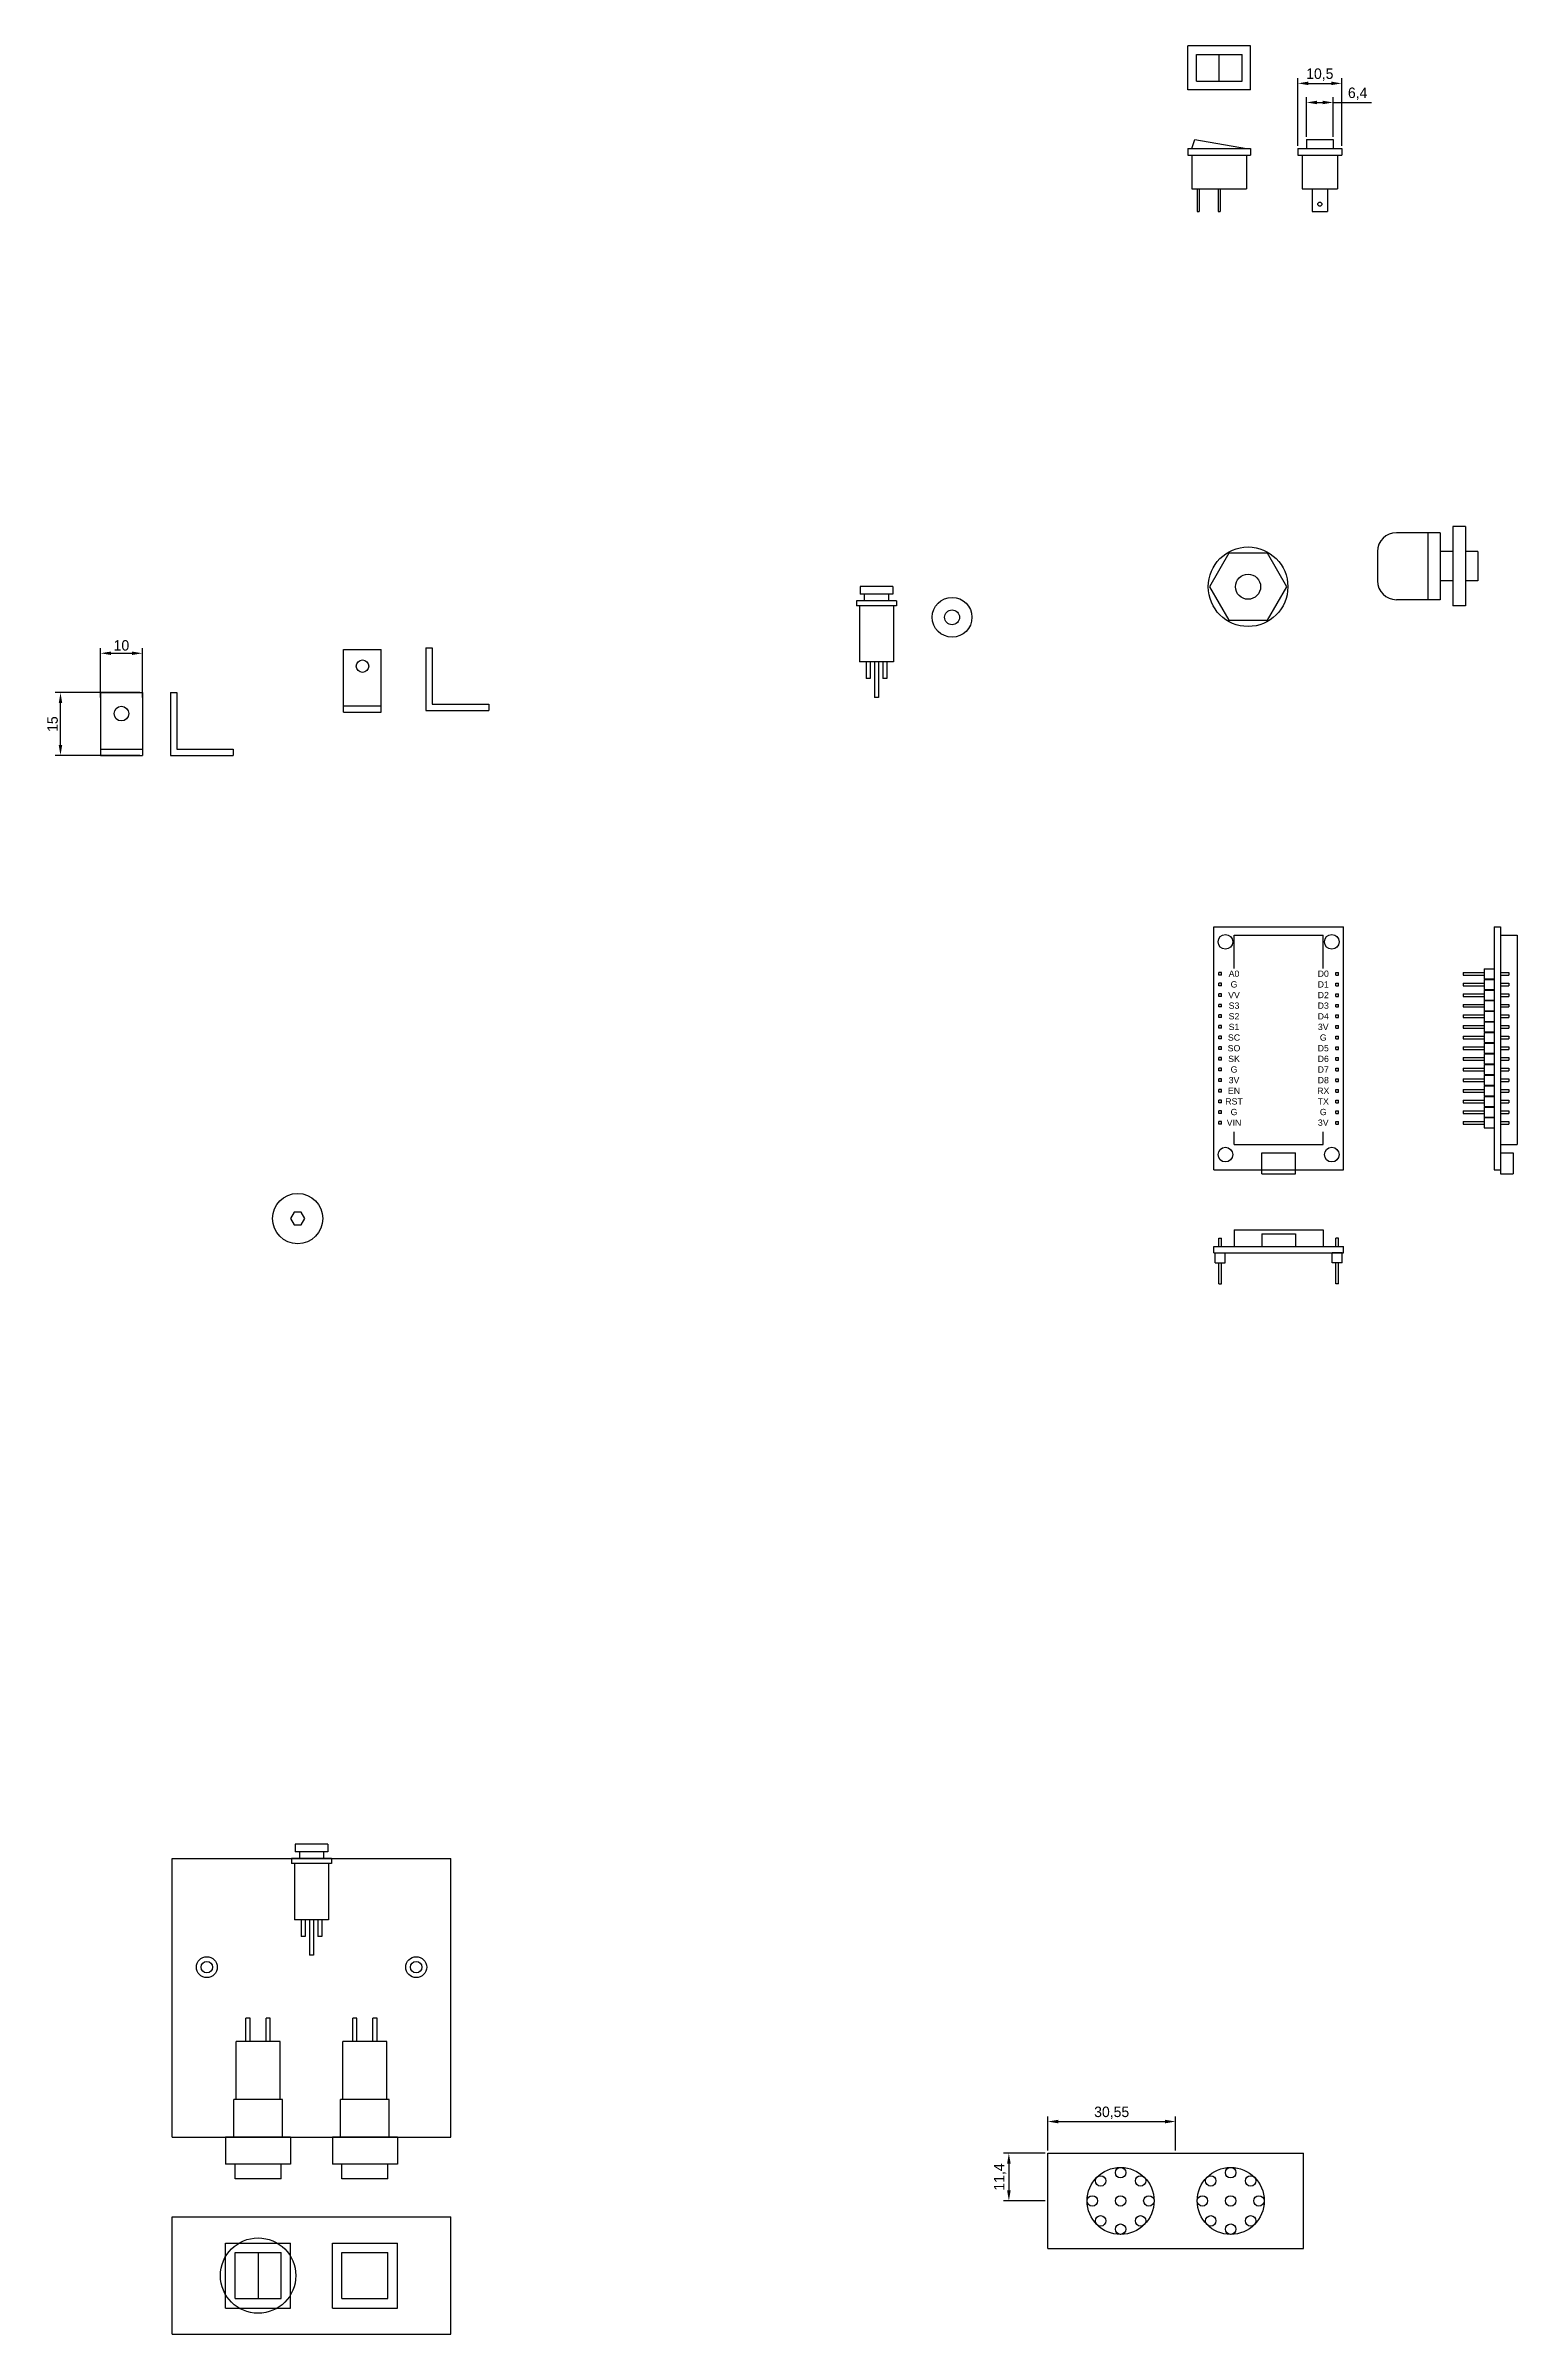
# Model space of a CAD drawing. Header units: millimetres. Extents: x 568 to 6362, y 128 to 4828.
# Drawn here: x 5628 to 5980, y 1945 to 2492 of the extents above; entities that cross this region are included whole.
import ezdxf

# ---------------------------------------------------------------- set-up
doc = ezdxf.new("R2010")
doc.units = ezdxf.units.MM
doc.dimstyles.new('ISO-25', dxfattribs={"dimtxt": 2.5, "dimasz": 2.5, "dimexe": 1.25, "dimexo": 0.625, "dimtad": 1, "dimtxsty": 'Standard', "dimcen": 2.5, "dimadec": 0, "dimazin": 0, "dimtfac": 1, "dimtmove": 0, "dimatfit": 3, "dimfxl": 1, "dimarcsym": 0})

# ---------------------------------------------------------------- blocks, each defined once
blk = doc.blocks.new('Z$W@#28253')
at = {"color": 221}
for p, q in [((0, 23.1), (0, 21.9)), ((9.5, 23.1), (0, 23.1)), ((9.5, 21.9), (0, 21.9)), ((0.7, 21.9), (0.7, 8.5)), ((8.65, 26.5), (0.85, 26.5)), ((0.85, 26.5), (0.85, 24.7)), ((8.65, 24.7), (0.85, 24.7)), ((1.85, 24.7), (1.85, 23.1)), ((7.65, 24.7), (7.65, 23.1)), ((8.65, 26.5), (8.65, 24.7)), ((8.8, 21.9), (8.8, 8.5)), ((9.5, 23.1), (9.5, 21.9)), ((8.8, 8.5), (0.7, 8.5)), ((2.25, 8.5), (2.25, 4.5)), ((3.25, 8.5), (3.25, 4.5)), ((4.25, 8.5), (4.25, 0)), ((5.25, 8.5), (5.25, 0)), ((6.25, 8.5), (6.25, 4.5)), ((7.25, 8.5), (7.25, 4.5)), ((3.25, 4.5), (2.25, 4.5)), ((5.25, 0), (4.25, 0)), ((7.25, 4.5), (6.25, 4.5))]:
    blk.add_line(p, q, dxfattribs=at)
blk = doc.blocks.new('Z$W@#6868')
at = {"color": 161}
for p, q in [((2.25, 38.4), (13.25, 38.4)), ((2.25, 38.4), (2.25, 34.9)), ((13.25, 38.4), (13.25, 34.9)), ((0, 34.9), (15.5, 34.9)), ((0, 28.4), (0, 34.9)), ((15.5, 28.4), (15.5, 34.9)), ((0, 28.4), (15.5, 28.4)), ((1.925, 28.4), (1.925, 19.4)), ((13.575, 28.4), (13.575, 19.4)), ((1.925, 19.4), (13.575, 19.4)), ((2.5, 19.4), (2.5, 5.6)), ((13, 19.4), (13, 5.6)), ((2.5, 5.6), (13, 5.6)), ((4.85, 5.6), (4.85, 0)), ((5.85, 5.6), (5.85, 0)), ((9.65, 5.6), (9.65, 0)), ((10.65, 5.6), (10.65, 0)), ((4.85, 0), (5.85, 0)), ((9.65, 0), (10.65, 0))]:
    blk.add_line(p, q, dxfattribs=at)
blk = doc.blocks.new('Z$W@#27644')
at = {"color": 161}
for p, q in [((0, 0), (0, 15.5)), ((0, 15.5), (15.5, 15.5)), ((2.25, 2.25), (2.25, 13.25)), ((2.25, 13.25), (13.25, 13.25)), ((13.25, 2.25), (13.25, 13.25)), ((15.5, 0), (15.5, 15.5)), ((0, 0), (15.5, 0)), ((2.25, 2.25), (13.25, 2.25))]:
    blk.add_line(p, q, dxfattribs=at)
blk = doc.blocks.new('*D183')
at = {"color": 0, "lineweight": -2}
for p, q in [((5650.91, 2337.11), (5630.74, 2337.11)), ((5631.99, 2324.61), (5631.99, 2334.61)), ((5650.91, 2322.11), (5630.74, 2322.11))]:
    blk.add_line(p, q, dxfattribs=at)
at = {"color": 0}
for points in [[(5632.4, 2334.61), (5631.57, 2334.61), (5631.99, 2337.11)], [(5631.57, 2324.61), (5632.4, 2324.61), (5631.99, 2322.11)]]:
    blk.add_solid(points, dxfattribs=at)
at = {"layer": 'Defpoints', "color": 0}
for p in [(5631.99, 2337.11), (5651.54, 2337.11), (5651.54, 2322.11)]:
    blk.add_point(p, dxfattribs=at)
at = {"color": 0, "insert": (5630.11, 2329.61), "char_height": 2.5, "attachment_point": 5, "rotation": 90}
blk.add_mtext('15', dxfattribs=at)
blk = doc.blocks.new('*D184')
at = {"color": 0, "lineweight": -2}
for p, q in [((5641.54, 2335.93), (5641.54, 2347.77)), ((5644.04, 2346.52), (5649.04, 2346.52)), ((5651.54, 2335.93), (5651.54, 2347.77))]:
    blk.add_line(p, q, dxfattribs=at)
at = {"color": 0}
for points in [[(5644.04, 2346.93), (5644.04, 2346.1), (5641.54, 2346.52)], [(5649.04, 2346.1), (5649.04, 2346.93), (5651.54, 2346.52)]]:
    blk.add_solid(points, dxfattribs=at)
at = {"layer": 'Defpoints', "color": 0}
for p in [(5651.54, 2346.52), (5641.54, 2335.3), (5651.54, 2335.3)]:
    blk.add_point(p, dxfattribs=at)
at = {"color": 0, "insert": (5646.54, 2348.39), "char_height": 2.5, "attachment_point": 5}
blk.add_mtext('10', dxfattribs=at)
blk = doc.blocks.new('*D201')
at = {"color": 0, "lineweight": -2}
for p, q in [((5927.46, 2467.71), (5927.46, 2483.84)), ((5929.96, 2482.59), (5935.46, 2482.59)), ((5937.96, 2467.71), (5937.96, 2483.84))]:
    blk.add_line(p, q, dxfattribs=at)
at = {"color": 0}
for points in [[(5929.96, 2483.01), (5929.96, 2482.18), (5927.46, 2482.59)], [(5935.46, 2482.18), (5935.46, 2483.01), (5937.96, 2482.59)]]:
    blk.add_solid(points, dxfattribs=at)
at = {"layer": 'Defpoints', "color": 0}
for p in [(5937.96, 2482.59), (5927.46, 2467.08), (5937.96, 2467.08)]:
    blk.add_point(p, dxfattribs=at)
at = {"color": 0, "insert": (5932.71, 2484.68), "char_height": 2.5, "attachment_point": 5}
blk.add_mtext('10,5', dxfattribs=at)
blk = doc.blocks.new('*D202')
at = {"color": 0, "lineweight": -2}
for p, q in [((5929.51, 2469.84), (5929.51, 2479.28)), ((5932.01, 2478.03), (5933.41, 2478.03)), ((5935.91, 2469.84), (5935.91, 2479.28)), ((5935.91, 2478.03), (5945.08, 2478.03))]:
    blk.add_line(p, q, dxfattribs=at)
at = {"color": 0}
for points in [[(5932.01, 2478.45), (5932.01, 2477.62), (5929.51, 2478.03)], [(5933.41, 2477.62), (5933.41, 2478.45), (5935.91, 2478.03)]]:
    blk.add_solid(points, dxfattribs=at)
at = {"layer": 'Defpoints', "color": 0}
for p in [(5935.91, 2478.03), (5929.51, 2469.22), (5935.91, 2469.22)]:
    blk.add_point(p, dxfattribs=at)
at = {"color": 0, "insert": (5941.75, 2480.12), "char_height": 2.5, "attachment_point": 5}
blk.add_mtext('6,4', dxfattribs=at)
blk = doc.blocks.new('*D255')
at = {"color": 0, "lineweight": -2}
for p, q in [((5867.73, 1989), (5867.73, 1997.17)), ((5870.23, 1995.92), (5895.78, 1995.92)), ((5898.28, 1989), (5898.28, 1997.17))]:
    blk.add_line(p, q, dxfattribs=at)
at = {"color": 0}
for points in [[(5870.23, 1996.34), (5870.23, 1995.51), (5867.73, 1995.92)], [(5895.78, 1995.51), (5895.78, 1996.34), (5898.28, 1995.92)]]:
    blk.add_solid(points, dxfattribs=at)
at = {"layer": 'Defpoints', "color": 0}
for p in [(5898.28, 1995.92), (5867.73, 1988.38), (5898.28, 1988.38)]:
    blk.add_point(p, dxfattribs=at)
at = {"color": 0, "insert": (5883.01, 1998.01), "char_height": 2.5, "attachment_point": 5}
blk.add_mtext('30,55', dxfattribs=at)
blk = doc.blocks.new('*D256')
at = {"color": 0, "lineweight": -2}
for p, q in [((5867.11, 1988.38), (5857.21, 1988.38)), ((5858.46, 1985.88), (5858.46, 1979.48)), ((5867.11, 1976.98), (5857.21, 1976.98))]:
    blk.add_line(p, q, dxfattribs=at)
at = {"color": 0}
for points in [[(5858.88, 1985.88), (5858.04, 1985.88), (5858.46, 1988.38)], [(5858.04, 1979.48), (5858.88, 1979.48), (5858.46, 1976.98)]]:
    blk.add_solid(points, dxfattribs=at)
at = {"layer": 'Defpoints', "color": 0}
for p in [(5867.73, 1988.38), (5858.46, 1976.98), (5867.73, 1976.98)]:
    blk.add_point(p, dxfattribs=at)
at = {"color": 0, "insert": (5856.38, 1982.68), "char_height": 2.5, "attachment_point": 5, "rotation": 90}
blk.add_mtext('11,4', dxfattribs=at)

msp = doc.modelspace()

# ---------------------------------------------------------------- linework, layer by layer
at = {"color": 52}
for p, q in [((5901.186, 2481.074), (5901.186, 2491.574)), ((5916.186, 2491.574), (5901.186, 2491.574)), ((5903.236, 2489.524), (5914.136, 2489.524)), ((5903.236, 2483.124), (5903.236, 2489.524)), ((5908.686, 2483.124), (5908.686, 2489.524)), ((5914.136, 2483.124), (5914.136, 2489.524)), ((5916.186, 2481.074), (5916.186, 2491.574)), ((5916.186, 2481.074), (5901.186, 2481.074)), ((5903.236, 2483.124), (5914.136, 2483.124)), ((5901.186, 2467.08), (5916.186, 2467.08)), ((5901.186, 2467.08), (5901.186, 2465.48)), ((5901.186, 2465.48), (5916.186, 2465.48)), ((5902.186, 2467.08), (5902.835, 2469.215)), ((5902.186, 2465.48), (5902.186, 2457.38)), ((5902.835, 2469.215), (5915.186, 2467.08)), ((5915.186, 2465.48), (5915.186, 2457.38)), ((5916.186, 2467.08), (5916.186, 2465.48)), ((5927.463, 2467.08), (5937.963, 2467.08)), ((5927.463, 2467.08), (5927.463, 2465.48)), ((5927.463, 2465.48), (5937.963, 2465.48)), ((5928.463, 2465.48), (5928.463, 2457.38)), ((5929.513, 2469.215), (5935.913, 2469.215)), ((5929.513, 2469.215), (5929.513, 2467.08)), ((5935.913, 2469.215), (5935.913, 2467.08)), ((5936.963, 2465.48), (5936.963, 2457.38)), ((5937.963, 2467.08), (5937.963, 2465.48)), ((5902.186, 2457.38), (5915.186, 2457.38)), ((5903.436, 2457.38), (5903.436, 2451.98)), ((5903.936, 2457.38), (5903.936, 2451.98)), ((5908.436, 2457.38), (5908.436, 2451.98)), ((5908.936, 2457.38), (5908.936, 2451.98)), ((5928.463, 2457.38), (5936.963, 2457.38)), ((5930.913, 2457.38), (5930.913, 2451.98)), ((5934.513, 2457.38), (5934.513, 2451.98)), ((5903.436, 2451.98), (5903.936, 2451.98)), ((5908.436, 2451.98), (5908.936, 2451.98)), ((5930.913, 2451.98), (5934.513, 2451.98))]:
    msp.add_line(p, q, dxfattribs=at)
at = {"color": 221}
for p, q in [((5961.484, 2375.312), (5950.984, 2375.312)), ((5958.484, 2375.312), (5958.484, 2359.312)), ((5961.484, 2375.312), (5961.484, 2359.312)), ((5967.484, 2376.812), (5964.484, 2376.812)), ((5964.484, 2376.812), (5964.484, 2357.812)), ((5967.484, 2376.812), (5967.484, 2357.812)), ((5946.484, 2370.812), (5946.484, 2363.812)), ((5964.484, 2370.812), (5961.484, 2370.812)), ((5970.484, 2370.812), (5967.484, 2370.812)), ((5970.484, 2370.812), (5970.484, 2363.812)), ((5830.742, 2362.458), (5822.942, 2362.458)), ((5822.942, 2362.458), (5822.942, 2360.658)), ((5830.742, 2360.658), (5822.942, 2360.658)), ((5823.942, 2360.658), (5823.942, 2359.058)), ((5829.742, 2360.658), (5829.742, 2359.058)), ((5830.742, 2362.458), (5830.742, 2360.658)), ((5964.484, 2363.812), (5961.484, 2363.812)), ((5970.484, 2363.812), (5967.484, 2363.812)), ((5822.092, 2359.058), (5822.092, 2357.858)), ((5831.592, 2359.058), (5822.092, 2359.058)), ((5831.592, 2357.858), (5822.092, 2357.858)), ((5822.792, 2357.858), (5822.792, 2344.458)), ((5830.892, 2357.858), (5830.892, 2344.458)), ((5831.592, 2359.058), (5831.592, 2357.858)), ((5961.484, 2359.312), (5950.984, 2359.312)), ((5967.484, 2357.812), (5964.484, 2357.812)), ((5699.602, 2332.445), (5699.602, 2347.445)), ((5699.602, 2347.445), (5708.602, 2347.445)), ((5708.602, 2332.445), (5708.602, 2347.445)), ((5719.258, 2347.846), (5720.758, 2347.846)), ((5719.258, 2347.846), (5719.258, 2332.846)), ((5720.758, 2347.846), (5720.758, 2334.346)), ((5830.892, 2344.458), (5822.792, 2344.458)), ((5824.342, 2344.458), (5824.342, 2340.458)), ((5825.342, 2344.458), (5825.342, 2340.458)), ((5826.342, 2344.458), (5826.342, 2335.958)), ((5827.342, 2344.458), (5827.342, 2335.958)), ((5828.342, 2344.458), (5828.342, 2340.458)), ((5829.342, 2344.458), (5829.342, 2340.458)), ((5825.342, 2340.458), (5824.342, 2340.458)), ((5829.342, 2340.458), (5828.342, 2340.458)), ((5699.602, 2333.945), (5708.602, 2333.945)), ((5720.758, 2334.346), (5734.258, 2334.346)), ((5734.258, 2334.346), (5734.258, 2332.846)), ((5827.342, 2335.958), (5826.342, 2335.958)), ((5699.602, 2332.445), (5708.602, 2332.445)), ((5719.258, 2332.846), (5734.258, 2332.846))]:
    msp.add_line(p, q, dxfattribs=at)
at = {"color": 1}
for p, q in [((5641.537, 2337.112), (5641.537, 2322.112)), ((5641.537, 2337.112), (5651.537, 2337.112)), ((5651.537, 2337.112), (5651.537, 2322.112)), ((5658.231, 2337.112), (5659.731, 2337.112)), ((5658.231, 2337.112), (5658.231, 2322.112)), ((5659.731, 2337.112), (5659.731, 2323.612)), ((5641.537, 2323.612), (5651.537, 2323.612)), ((5659.731, 2323.612), (5673.231, 2323.612)), ((5673.231, 2323.612), (5673.231, 2322.112)), ((5641.537, 2322.112), (5651.537, 2322.112)), ((5658.231, 2322.112), (5673.231, 2322.112))]:
    msp.add_line(p, q, dxfattribs=at)
at = {"color": 30}
for p, q in [((5907.376, 2223.211), (5907.376, 2281.211)), ((5907.376, 2281.211), (5938.376, 2281.211)), ((5912.221, 2279.211), (5933.531, 2279.211)), ((5912.221, 2271.211), (5912.221, 2279.211)), ((5933.531, 2271.211), (5933.531, 2279.211)), ((5938.376, 2223.211), (5938.376, 2281.211)), ((5974.354, 2281.211), (5975.854, 2281.211)), ((5974.354, 2281.211), (5974.354, 2223.211)), ((5975.854, 2281.211), (5975.854, 2223.211)), ((5975.854, 2279.211), (5979.854, 2279.211)), ((5979.854, 2279.211), (5979.854, 2229.211)), ((5909.221, 2270.306), (5908.591, 2270.306)), ((5908.591, 2269.676), (5908.591, 2270.306)), ((5909.221, 2269.676), (5908.591, 2269.676)), ((5909.221, 2267.766), (5908.591, 2267.766)), ((5908.591, 2267.136), (5908.591, 2267.766)), ((5909.221, 2269.676), (5909.221, 2270.306)), ((5909.221, 2267.136), (5909.221, 2267.766)), ((5936.531, 2269.676), (5936.531, 2270.306)), ((5936.531, 2270.306), (5937.161, 2270.306)), ((5936.531, 2269.676), (5937.161, 2269.676)), ((5936.531, 2267.136), (5936.531, 2267.766)), ((5936.531, 2267.766), (5937.161, 2267.766)), ((5937.161, 2269.676), (5937.161, 2270.306)), ((5937.161, 2267.136), (5937.161, 2267.766)), ((5966.954, 2270.306), (5966.954, 2269.676)), ((5966.954, 2270.306), (5971.954, 2270.306)), ((5966.954, 2269.676), (5971.954, 2269.676)), ((5966.954, 2267.766), (5966.954, 2267.136)), ((5966.954, 2267.766), (5971.954, 2267.766)), ((5971.954, 2271.191), (5971.954, 2268.791)), ((5971.954, 2271.191), (5974.354, 2271.191)), ((5971.954, 2268.791), (5974.354, 2268.791)), ((5971.954, 2268.651), (5971.954, 2266.251)), ((5971.954, 2268.651), (5974.354, 2268.651)), ((5975.854, 2270.306), (5977.854, 2270.306)), ((5975.854, 2269.676), (5977.854, 2269.676)), ((5975.854, 2267.766), (5977.854, 2267.766)), ((5977.854, 2270.306), (5977.854, 2269.676)), ((5977.854, 2267.766), (5977.854, 2267.136)), ((5909.221, 2267.136), (5908.591, 2267.136)), ((5909.221, 2265.226), (5908.591, 2265.226)), ((5908.591, 2264.596), (5908.591, 2265.226)), ((5909.221, 2264.596), (5908.591, 2264.596)), ((5909.221, 2262.686), (5908.591, 2262.686)), ((5908.591, 2262.056), (5908.591, 2262.686)), ((5909.221, 2264.596), (5909.221, 2265.226)), ((5909.221, 2262.056), (5909.221, 2262.686)), ((5936.531, 2267.136), (5937.161, 2267.136)), ((5936.531, 2264.596), (5936.531, 2265.226)), ((5936.531, 2265.226), (5937.161, 2265.226)), ((5936.531, 2264.596), (5937.161, 2264.596)), ((5936.531, 2262.056), (5936.531, 2262.686)), ((5936.531, 2262.686), (5937.161, 2262.686)), ((5937.161, 2264.596), (5937.161, 2265.226)), ((5937.161, 2262.056), (5937.161, 2262.686)), ((5966.954, 2267.136), (5971.954, 2267.136)), ((5966.954, 2265.226), (5966.954, 2264.596)), ((5966.954, 2265.226), (5971.954, 2265.226)), ((5966.954, 2264.596), (5971.954, 2264.596)), ((5966.954, 2262.686), (5966.954, 2262.056)), ((5966.954, 2262.686), (5971.954, 2262.686)), ((5971.954, 2266.251), (5974.354, 2266.251)), ((5971.954, 2266.111), (5971.954, 2263.711)), ((5971.954, 2266.111), (5974.354, 2266.111)), ((5971.954, 2263.711), (5974.354, 2263.711)), ((5971.954, 2263.571), (5971.954, 2261.171)), ((5971.954, 2263.571), (5974.354, 2263.571)), ((5975.854, 2267.136), (5977.854, 2267.136)), ((5975.854, 2265.226), (5977.854, 2265.226)), ((5975.854, 2264.596), (5977.854, 2264.596)), ((5975.854, 2262.686), (5977.854, 2262.686)), ((5977.854, 2265.226), (5977.854, 2264.596)), ((5977.854, 2262.686), (5977.854, 2262.056)), ((5909.221, 2262.056), (5908.591, 2262.056)), ((5909.221, 2260.146), (5908.591, 2260.146)), ((5908.591, 2259.516), (5908.591, 2260.146)), ((5909.221, 2259.516), (5908.591, 2259.516)), ((5909.221, 2257.606), (5908.591, 2257.606)), ((5908.591, 2256.976), (5908.591, 2257.606)), ((5909.221, 2256.976), (5908.591, 2256.976)), ((5909.221, 2259.516), (5909.221, 2260.146)), ((5909.221, 2256.976), (5909.221, 2257.606)), ((5936.531, 2262.056), (5937.161, 2262.056)), ((5936.531, 2259.516), (5936.531, 2260.146)), ((5936.531, 2260.146), (5937.161, 2260.146)), ((5936.531, 2259.516), (5937.161, 2259.516)), ((5936.531, 2256.976), (5936.531, 2257.606)), ((5936.531, 2257.606), (5937.161, 2257.606)), ((5936.531, 2256.976), (5937.161, 2256.976)), ((5937.161, 2259.516), (5937.161, 2260.146)), ((5937.161, 2256.976), (5937.161, 2257.606)), ((5966.954, 2262.056), (5971.954, 2262.056)), ((5966.954, 2260.146), (5966.954, 2259.516)), ((5966.954, 2260.146), (5971.954, 2260.146)), ((5966.954, 2259.516), (5971.954, 2259.516)), ((5966.954, 2257.606), (5966.954, 2256.976)), ((5966.954, 2257.606), (5971.954, 2257.606)), ((5966.954, 2256.976), (5971.954, 2256.976)), ((5971.954, 2261.171), (5974.354, 2261.171)), ((5971.954, 2261.031), (5971.954, 2258.631)), ((5971.954, 2261.031), (5974.354, 2261.031)), ((5971.954, 2258.631), (5974.354, 2258.631)), ((5971.954, 2258.491), (5971.954, 2256.091)), ((5971.954, 2258.491), (5974.354, 2258.491)), ((5975.854, 2262.056), (5977.854, 2262.056)), ((5975.854, 2260.146), (5977.854, 2260.146)), ((5975.854, 2259.516), (5977.854, 2259.516)), ((5975.854, 2257.606), (5977.854, 2257.606)), ((5975.854, 2256.976), (5977.854, 2256.976)), ((5977.854, 2260.146), (5977.854, 2259.516)), ((5977.854, 2257.606), (5977.854, 2256.976)), ((5909.221, 2255.066), (5908.591, 2255.066)), ((5908.591, 2254.436), (5908.591, 2255.066)), ((5909.221, 2254.436), (5908.591, 2254.436)), ((5909.221, 2252.526), (5908.591, 2252.526)), ((5908.591, 2251.896), (5908.591, 2252.526)), ((5909.221, 2251.896), (5908.591, 2251.896)), ((5909.221, 2254.436), (5909.221, 2255.066)), ((5909.221, 2251.896), (5909.221, 2252.526)), ((5936.531, 2254.436), (5936.531, 2255.066)), ((5936.531, 2255.066), (5937.161, 2255.066)), ((5936.531, 2254.436), (5937.161, 2254.436)), ((5936.531, 2251.896), (5936.531, 2252.526)), ((5936.531, 2252.526), (5937.161, 2252.526)), ((5936.531, 2251.896), (5937.161, 2251.896)), ((5937.161, 2254.436), (5937.161, 2255.066)), ((5937.161, 2251.896), (5937.161, 2252.526)), ((5966.954, 2255.066), (5966.954, 2254.436)), ((5966.954, 2255.066), (5971.954, 2255.066)), ((5966.954, 2254.436), (5971.954, 2254.436)), ((5966.954, 2252.526), (5966.954, 2251.896)), ((5966.954, 2252.526), (5971.954, 2252.526)), ((5966.954, 2251.896), (5971.954, 2251.896)), ((5971.954, 2256.091), (5974.354, 2256.091)), ((5971.954, 2255.951), (5971.954, 2253.551)), ((5971.954, 2255.951), (5974.354, 2255.951)), ((5971.954, 2253.551), (5974.354, 2253.551)), ((5971.954, 2253.411), (5971.954, 2251.011)), ((5971.954, 2253.411), (5974.354, 2253.411)), ((5975.854, 2255.066), (5977.854, 2255.066)), ((5975.854, 2254.436), (5977.854, 2254.436)), ((5975.854, 2252.526), (5977.854, 2252.526)), ((5975.854, 2251.896), (5977.854, 2251.896)), ((5977.854, 2255.066), (5977.854, 2254.436)), ((5977.854, 2252.526), (5977.854, 2251.896)), ((5909.221, 2249.986), (5908.591, 2249.986)), ((5908.591, 2249.356), (5908.591, 2249.986)), ((5909.221, 2249.356), (5908.591, 2249.356)), ((5909.221, 2247.446), (5908.591, 2247.446)), ((5908.591, 2246.816), (5908.591, 2247.446)), ((5909.221, 2246.816), (5908.591, 2246.816)), ((5909.221, 2249.356), (5909.221, 2249.986)), ((5909.221, 2246.816), (5909.221, 2247.446)), ((5936.531, 2249.356), (5936.531, 2249.986)), ((5936.531, 2249.986), (5937.161, 2249.986)), ((5936.531, 2249.356), (5937.161, 2249.356)), ((5936.531, 2246.816), (5936.531, 2247.446)), ((5936.531, 2247.446), (5937.161, 2247.446)), ((5936.531, 2246.816), (5937.161, 2246.816)), ((5937.161, 2249.356), (5937.161, 2249.986)), ((5937.161, 2246.816), (5937.161, 2247.446)), ((5966.954, 2249.986), (5966.954, 2249.356)), ((5966.954, 2249.986), (5971.954, 2249.986)), ((5966.954, 2249.356), (5971.954, 2249.356)), ((5966.954, 2247.446), (5966.954, 2246.816)), ((5966.954, 2247.446), (5971.954, 2247.446)), ((5966.954, 2246.816), (5971.954, 2246.816)), ((5971.954, 2251.011), (5974.354, 2251.011)), ((5971.954, 2250.871), (5971.954, 2248.471)), ((5971.954, 2250.871), (5974.354, 2250.871)), ((5971.954, 2248.471), (5974.354, 2248.471)), ((5971.954, 2248.331), (5971.954, 2245.931)), ((5971.954, 2248.331), (5974.354, 2248.331)), ((5971.954, 2245.931), (5974.354, 2245.931)), ((5975.854, 2249.986), (5977.854, 2249.986)), ((5975.854, 2249.356), (5977.854, 2249.356)), ((5975.854, 2247.446), (5977.854, 2247.446)), ((5975.854, 2246.816), (5977.854, 2246.816)), ((5977.854, 2249.986), (5977.854, 2249.356)), ((5977.854, 2247.446), (5977.854, 2246.816)), ((5909.221, 2244.906), (5908.591, 2244.906)), ((5908.591, 2244.276), (5908.591, 2244.906)), ((5909.221, 2244.276), (5908.591, 2244.276)), ((5909.221, 2242.366), (5908.591, 2242.366)), ((5908.591, 2241.736), (5908.591, 2242.366)), ((5909.221, 2241.736), (5908.591, 2241.736)), ((5909.221, 2244.276), (5909.221, 2244.906)), ((5909.221, 2241.736), (5909.221, 2242.366)), ((5936.531, 2244.276), (5936.531, 2244.906)), ((5936.531, 2244.906), (5937.161, 2244.906)), ((5936.531, 2244.276), (5937.161, 2244.276)), ((5936.531, 2241.736), (5936.531, 2242.366)), ((5936.531, 2242.366), (5937.161, 2242.366)), ((5936.531, 2241.736), (5937.161, 2241.736)), ((5937.161, 2244.276), (5937.161, 2244.906)), ((5937.161, 2241.736), (5937.161, 2242.366)), ((5966.954, 2244.906), (5966.954, 2244.276)), ((5966.954, 2244.906), (5971.954, 2244.906)), ((5966.954, 2244.276), (5971.954, 2244.276)), ((5966.954, 2242.366), (5966.954, 2241.736)), ((5966.954, 2242.366), (5971.954, 2242.366)), ((5966.954, 2241.736), (5971.954, 2241.736)), ((5971.954, 2245.791), (5971.954, 2243.391)), ((5971.954, 2245.791), (5974.354, 2245.791)), ((5971.954, 2243.391), (5974.354, 2243.391)), ((5971.954, 2243.251), (5971.954, 2240.851)), ((5971.954, 2243.251), (5974.354, 2243.251)), ((5971.954, 2240.851), (5974.354, 2240.851)), ((5971.954, 2240.711), (5971.954, 2238.311)), ((5971.954, 2240.711), (5974.354, 2240.711)), ((5975.854, 2244.906), (5977.854, 2244.906)), ((5975.854, 2244.276), (5977.854, 2244.276)), ((5975.854, 2242.366), (5977.854, 2242.366)), ((5975.854, 2241.736), (5977.854, 2241.736)), ((5977.854, 2244.906), (5977.854, 2244.276)), ((5977.854, 2242.366), (5977.854, 2241.736)), ((5909.221, 2239.826), (5908.591, 2239.826)), ((5908.591, 2239.196), (5908.591, 2239.826)), ((5909.221, 2239.196), (5908.591, 2239.196)), ((5909.221, 2237.286), (5908.591, 2237.286)), ((5908.591, 2236.656), (5908.591, 2237.286)), ((5909.221, 2236.656), (5908.591, 2236.656)), ((5909.221, 2239.196), (5909.221, 2239.826)), ((5909.221, 2236.656), (5909.221, 2237.286)), ((5936.531, 2239.196), (5936.531, 2239.826)), ((5936.531, 2239.826), (5937.161, 2239.826)), ((5936.531, 2239.196), (5937.161, 2239.196)), ((5936.531, 2236.656), (5936.531, 2237.286)), ((5936.531, 2237.286), (5937.161, 2237.286)), ((5936.531, 2236.656), (5937.161, 2236.656)), ((5937.161, 2239.196), (5937.161, 2239.826)), ((5937.161, 2236.656), (5937.161, 2237.286)), ((5966.954, 2239.826), (5966.954, 2239.196)), ((5966.954, 2239.826), (5971.954, 2239.826)), ((5966.954, 2239.196), (5971.954, 2239.196)), ((5966.954, 2237.286), (5966.954, 2236.656)), ((5966.954, 2237.286), (5971.954, 2237.286)), ((5966.954, 2236.656), (5971.954, 2236.656)), ((5971.954, 2238.311), (5974.354, 2238.311)), ((5971.954, 2238.171), (5971.954, 2235.771)), ((5971.954, 2238.171), (5974.354, 2238.171)), ((5971.954, 2235.771), (5974.354, 2235.771)), ((5971.954, 2235.631), (5971.954, 2233.231)), ((5971.954, 2235.631), (5974.354, 2235.631)), ((5975.854, 2239.826), (5977.854, 2239.826)), ((5975.854, 2239.196), (5977.854, 2239.196)), ((5975.854, 2237.286), (5977.854, 2237.286)), ((5975.854, 2236.656), (5977.854, 2236.656)), ((5977.854, 2239.826), (5977.854, 2239.196)), ((5977.854, 2237.286), (5977.854, 2236.656)), ((5909.221, 2234.746), (5908.591, 2234.746)), ((5908.591, 2234.116), (5908.591, 2234.746)), ((5909.221, 2234.116), (5908.591, 2234.116)), ((5909.221, 2234.116), (5909.221, 2234.746)), ((5912.221, 2229.211), (5912.221, 2232.211)), ((5933.531, 2229.211), (5933.531, 2232.211)), ((5936.531, 2234.116), (5936.531, 2234.746)), ((5936.531, 2234.746), (5937.161, 2234.746)), ((5936.531, 2234.116), (5937.161, 2234.116)), ((5937.161, 2234.116), (5937.161, 2234.746)), ((5966.954, 2234.746), (5966.954, 2234.116)), ((5966.954, 2234.746), (5971.954, 2234.746)), ((5966.954, 2234.116), (5971.954, 2234.116)), ((5971.954, 2233.231), (5974.354, 2233.231)), ((5975.854, 2234.746), (5977.854, 2234.746)), ((5975.854, 2234.116), (5977.854, 2234.116)), ((5977.854, 2234.746), (5977.854, 2234.116)), ((5912.221, 2229.211), (5933.531, 2229.211)), ((5918.876, 2222.211), (5918.876, 2227.211)), ((5918.876, 2227.211), (5926.876, 2227.211)), ((5926.876, 2222.211), (5926.876, 2227.211)), ((5975.854, 2229.211), (5979.854, 2229.211)), ((5975.854, 2227.211), (5978.854, 2227.211)), ((5975.854, 2227.211), (5975.854, 2222.211)), ((5978.854, 2227.211), (5978.854, 2222.211)), ((5907.376, 2223.211), (5938.376, 2223.211)), ((5918.876, 2222.211), (5926.876, 2222.211)), ((5974.354, 2223.211), (5975.854, 2223.211)), ((5975.854, 2222.211), (5978.854, 2222.211)), ((5912.221, 2208.859), (5933.531, 2208.859)), ((5912.221, 2208.859), (5912.221, 2204.859)), ((5918.876, 2207.859), (5918.876, 2204.859)), ((5918.876, 2207.859), (5926.876, 2207.859)), ((5926.876, 2207.859), (5926.876, 2204.859)), ((5933.531, 2208.859), (5933.531, 2204.859)), ((5907.376, 2204.859), (5938.376, 2204.859)), ((5907.376, 2203.359), (5907.376, 2204.859)), ((5907.376, 2203.359), (5938.376, 2203.359)), ((5907.706, 2200.959), (5907.706, 2203.359)), ((5907.706, 2203.359), (5910.106, 2203.359)), ((5908.591, 2206.859), (5909.221, 2206.859)), ((5908.591, 2204.859), (5908.591, 2206.859)), ((5909.221, 2204.859), (5909.221, 2206.859)), ((5910.106, 2200.959), (5910.106, 2203.359)), ((5935.646, 2200.959), (5935.646, 2203.359)), ((5938.046, 2203.359), (5935.646, 2203.359)), ((5937.161, 2206.859), (5936.531, 2206.859)), ((5936.531, 2204.859), (5936.531, 2206.859)), ((5937.161, 2204.859), (5937.161, 2206.859)), ((5938.046, 2200.959), (5938.046, 2203.359)), ((5938.376, 2203.359), (5938.376, 2204.859)), ((5907.706, 2200.959), (5910.106, 2200.959)), ((5908.591, 2195.959), (5908.591, 2200.959)), ((5909.221, 2195.959), (5909.221, 2200.959)), ((5938.046, 2200.959), (5935.646, 2200.959)), ((5936.531, 2195.959), (5936.531, 2200.959)), ((5937.161, 2195.959), (5937.161, 2200.959)), ((5908.591, 2195.959), (5909.221, 2195.959)), ((5937.161, 2195.959), (5936.531, 2195.959))]:
    msp.add_line(p, q, dxfattribs=at)
at = {"color": 161}
for p, q in [((5658.681, 1992.22), (5658.681, 2058.72)), ((5658.681, 2058.72), (5725.181, 2058.72)), ((5725.181, 1992.22), (5725.181, 2058.72)), ((5658.681, 1992.22), (5725.181, 1992.22)), ((5658.681, 1945.143), (5658.681, 1973.143)), ((5658.681, 1973.143), (5725.181, 1973.143)), ((5725.181, 1945.143), (5725.181, 1973.143)), ((5679.181, 1964.643), (5679.181, 1953.643)), ((5658.681, 1945.143), (5725.181, 1945.143))]:
    msp.add_line(p, q, dxfattribs=at)
at = {"color": 3}
for p, q in [((5867.734, 1965.578), (5867.734, 1988.378)), ((5867.734, 1988.378), (5928.834, 1988.378)), ((5928.834, 1965.578), (5928.834, 1988.378)), ((5867.734, 1965.578), (5928.834, 1965.578))]:
    msp.add_line(p, q, dxfattribs=at)
at = {"color": 221}
for points in [[(5920.187, 2354.411), (5924.806, 2362.411), (5920.187, 2370.411), (5910.95, 2370.411), (5906.331, 2362.411), (5910.95, 2354.411)], [(5689.492, 2210.043), (5690.358, 2211.543), (5689.492, 2213.043), (5687.76, 2213.043), (5686.894, 2211.543), (5687.76, 2210.043)]]:
    msp.add_lwpolyline(points, close=True, dxfattribs=at)
at = {"color": 52}
msp.add_circle((5932.713, 2453.748), 0.5, dxfattribs=at)
at = {"color": 221}
for centre, radius in [((5915.568, 2362.411), 9.5), ((5915.568, 2362.411), 3), ((5844.898, 2355.104), 4.75), ((5844.898, 2355.104), 1.775), ((5704.102, 2343.445), 1.5), ((5688.626, 2211.543), 6)]:
    msp.add_circle(centre, radius, dxfattribs=at)
at = {"color": 1}
for centre, radius in [((5646.537, 2332.112), 1.75), ((5885.139, 1983.728), 1.25), ((5911.429, 1983.728), 1.25), ((5878.389, 1976.978), 1.25), ((5880.37, 1981.748), 1.25), ((5885.139, 1976.978), 1.25), ((5889.908, 1981.748), 1.25), ((5891.889, 1976.978), 1.25), ((5904.679, 1976.978), 1.25), ((5906.66, 1981.748), 1.25), ((5911.429, 1976.978), 1.25), ((5916.198, 1981.748), 1.25), ((5918.179, 1976.978), 1.25), ((5880.37, 1972.209), 1.25), ((5889.908, 1972.209), 1.25), ((5906.66, 1972.209), 1.25), ((5916.198, 1972.209), 1.25), ((5885.139, 1970.228), 1.25), ((5911.429, 1970.228), 1.25)]:
    msp.add_circle(centre, radius, dxfattribs=at)
at = {"color": 30}
for centre in [(5910.176, 2277.611), (5935.576, 2277.611), (5910.176, 2226.811), (5935.576, 2226.811)]:
    msp.add_circle(centre, 1.75, dxfattribs=at)
at = {"color": 161}
for centre, radius in [((5666.931, 2032.79), 2.5), ((5666.931, 2032.79), 1.375), ((5716.931, 2032.79), 2.5), ((5716.931, 2032.79), 1.375), ((5679.181, 1959.143), 9)]:
    msp.add_circle(centre, radius, dxfattribs=at)
at = {"color": 3}
for centre in [(5885.139, 1976.978), (5911.429, 1976.978)]:
    msp.add_circle(centre, 8, dxfattribs=at)
at = {"color": 221}
for centre, start, end in [((5950.984, 2370.812), 90, 180), ((5950.984, 2363.812), 180, 270)]:
    msp.add_arc(centre, 4.5, start, end, dxfattribs=at)

# ---------------------------------------------------------------- block references
at = {"color": 161}
for name, p in [('Z$W@#28253', (5687.181, 2035.62)), ('Z$W@#27644', (5671.431, 1951.393)), ('Z$W@#27644', (5696.931, 1951.393))]:
    msp.add_blockref(name, p, dxfattribs=at)
at = {"color": 161, "rotation": 180}
for p in [(5686.931, 2020.62), (5712.431, 2020.62)]:
    msp.add_blockref('Z$W@#6868', p, dxfattribs=at)

# ---------------------------------------------------------------- texts
at = {"color": 30, "char_height": 1.5, "width": 6, "attachment_point": 5}
for s, insert in [('{\\fArial|b0|i0|c238|p0;A0}', (5912.221, 2269.991)), ('{\\fArial|b0|i0|c238|p0;G}', (5912.221, 2267.451)), ('{\\fArial|b0|i0|c238|p0;D0}', (5933.531, 2269.991)), ('{\\fArial|b0|i0|c238|p0;D1}', (5933.531, 2267.451)), ('{\\fArial|b0|i0|c238|p0;VV}', (5912.221, 2264.911)), ('{\\fArial|b0|i0|c238|p0;S3}', (5912.221, 2262.371)), ('{\\fArial|b0|i0|c238|p0;D2}', (5933.531, 2264.911)), ('{\\fArial|b0|i0|c238|p0;D3}', (5933.531, 2262.371)), ('{\\fArial|b0|i0|c238|p0;S2}', (5912.221, 2259.831)), ('{\\fArial|b0|i0|c238|p0;S1}', (5912.221, 2257.291)), ('{\\fArial|b0|i0|c238|p0;3V}', (5933.531, 2257.291)), ('{\\fArial|b0|i0|c238|p0;D4}', (5933.531, 2259.831)), ('{\\fArial|b0|i0|c238|p0;SO}', (5912.221, 2252.211)), ('{\\fArial|b0|i0|c238|p0;SC}', (5912.221, 2254.751)), ('{\\fArial|b0|i0|c238|p0;D5}', (5933.531, 2252.211)), ('{\\fArial|b0|i0|c238|p0;G}', (5933.531, 2254.751)), ('{\\fArial|b0|i0|c238|p0;SK}', (5912.221, 2249.671)), ('{\\fArial|b0|i0|c238|p0;G}', (5912.221, 2247.131)), ('{\\fArial|b0|i0|c238|p0;D6}', (5933.531, 2249.671)), ('{\\fArial|b0|i0|c238|p0;D7}', (5933.531, 2247.131)), ('{\\fArial|b0|i0|c238|p0;EN}', (5912.221, 2242.051)), ('{\\fArial|b0|i0|c238|p0;3V}', (5912.221, 2244.591)), ('{\\fArial|b0|i0|c238|p0;RX}', (5933.531, 2242.051)), ('{\\fArial|b0|i0|c238|p0;D8}', (5933.531, 2244.591)), ('{\\fArial|b0|i0|c238|p0;RST}', (5912.221, 2239.511)), ('{\\fArial|b0|i0|c238|p0;VIN}', (5912.221, 2234.431)), ('{\\fArial|b0|i0|c238|p0;G}', (5912.221, 2236.971)), ('{\\fArial|b0|i0|c238|p0;TX}', (5933.531, 2239.511)), ('{\\fArial|b0|i0|c238|p0;3V}', (5933.531, 2234.431)), ('{\\fArial|b0|i0|c238|p0;G}', (5933.531, 2236.971))]:
    msp.add_mtext(s, dxfattribs=dict(at, insert=insert))

# ---------------------------------------------------------------- dimensions: what is measured, and where the dimension line sits
at = {"color": 52}
for base, p1, p2, picture, middle in [((5937.963, 2482.593), (5927.463, 2467.08), (5937.963, 2467.08), '*D201', (5932.713, 2484.676)), ((5935.913, 2478.035), (5929.513, 2469.215), (5935.913, 2469.215), '*D202', (5941.746, 2480.118))]:
    dim = msp.add_linear_dim(base=base, p1=p1, p2=p2, dimstyle='ISO-25', dxfattribs=at)
    dim.commit()
    dim.dimension.update_dxf_attribs({"geometry": picture, "text_midpoint": middle})
at = {"color": 161}
dim = msp.add_linear_dim(base=(5651.537, 2346.518), p1=(5641.537, 2335.305), p2=(5651.537, 2335.305), dimstyle='ISO-25', dxfattribs=at)
dim.commit()
dim.dimension.update_dxf_attribs({"geometry": '*D184', "text_midpoint": (5646.537, 2348.393)})
dim = msp.add_linear_dim(base=(5631.987, 2337.112), p1=(5651.537, 2322.112), p2=(5651.537, 2337.112), angle=90, dimstyle='ISO-25', dxfattribs=at)
dim.commit()
dim.dimension.update_dxf_attribs({"geometry": '*D183', "text_midpoint": (5630.112, 2329.612)})
at = {"color": 1}
dim = msp.add_linear_dim(base=(5898.284, 1995.923), p1=(5867.734, 1988.378), p2=(5898.284, 1988.378), dimstyle='ISO-25', dxfattribs=at)
dim.commit()
dim.dimension.update_dxf_attribs({"geometry": '*D255', "text_midpoint": (5883.009, 1998.006)})
dim = msp.add_linear_dim(base=(5858.46, 1976.978), p1=(5867.734, 1988.378), p2=(5867.734, 1976.978), angle=90, dimstyle='ISO-25', dxfattribs=at)
dim.commit()
dim.dimension.update_dxf_attribs({"geometry": '*D256', "text_midpoint": (5856.376, 1982.678)})

doc.saveas('drawing.dxf')
